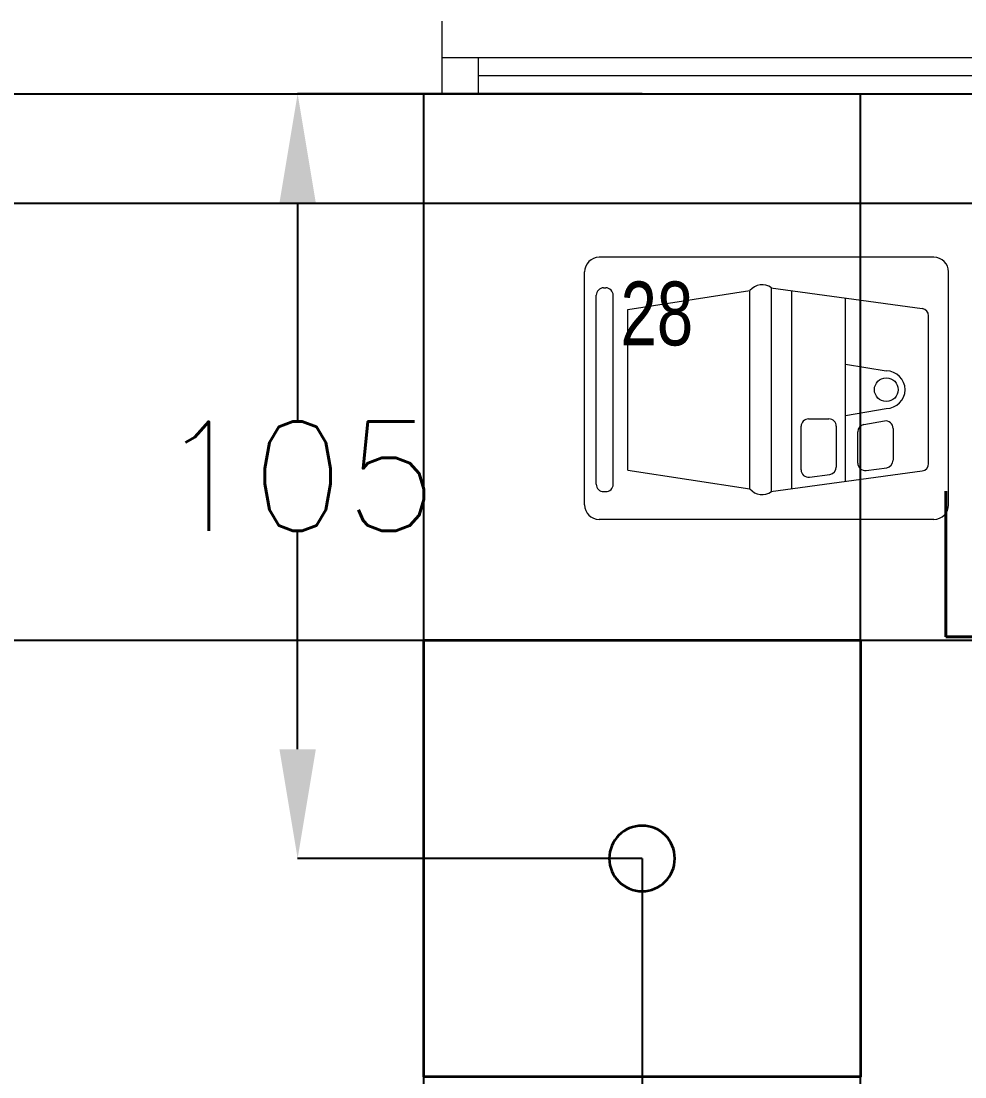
# Model space of a CAD drawing. Extents: x -12260 to 57327, y -29287 to 19916.
# Drawn here: x 12123 to 13419, y -4160 to -2710 of the extents above; entities that cross this region are included whole.
import ezdxf
from ezdxf.enums import TextEntityAlignment as Align

# ---------------------------------------------------------------- set-up
doc = ezdxf.new("R2010")
doc.units = 0
doc.header["$LTSCALE"] = 0.25
doc.linetypes.add('DASHDOT', pattern=[25.4, 12.7, -6.35, 0, -6.35])
for name, color, linetype, lineweight in [('01-First Floor$0$72_EGR_EQP_TAG', 142, 'Continuous', 5), ('01-First Floor$0$Aluminum', 251, 'Continuous', 5), ('01-First Floor$0$LOADING', 253, 'Continuous', 5), ('01-First Floor$0$Walls', 251, 'Continuous', 5), ('E-DIM', 6, 'Continuous', 18), ('E-LITE-CIRC-NUMB', 6, 'Continuous', 25), ('E-LITE-CLNG', 150, 'Continuous', 35), ('E-LITE-CLNG-CNDT', 6, 'DASHDOT', 35), ('E-LITE-CTRL', 6, 'Continuous', 25), ('E-LITE-IDEN', 6, 'Continuous', 25)]:
    doc.layers.add(name, color=color, linetype=linetype, lineweight=lineweight)
doc.layers.add('01-First Floor$0$FALSE CEILING', color=251, linetype='Continuous')
doc.styles.add('01-First Floor$0$X3G_ENTITY_257CFD', font='swisscl.ttf', dxfattribs={"height": 200})
doc.styles.add('DC_SIMPLEX', font='SIMPLEX.shx', dxfattribs={"width": 0.7})
doc.styles.get("Standard").update_dxf_attribs({"font": 'romans.shx'})
doc.dimstyles.get("Standard").update_dxf_attribs({"dimtxt": 150, "dimasz": 150, "dimexe": 0.18, "dimexo": 0.0625, "dimgap": 0.09, "dimtad": 0, "dimtih": 1, "dimtoh": 1, "dimdec": 0, "dimlfac": 0.1, "dimzin": 0, "dimdsep": 46, "dimtxsty": 'Standard', "dimcen": 0.09, "dimclrd": 6, "dimadec": 0, "dimazin": 0, "dimtfac": 1, "dimtdec": 0, "dimtofl": 0, "dimtmove": 0, "dimatfit": 3, "dimfxl": 1, "dimtolj": 1, "dimtzin": 0, "dimarcsym": 0})

# ---------------------------------------------------------------- blocks, each defined once
blk = doc.blocks.new('*X454')
at = {"color": 0}
for p, q in [((5, 3), (5, 3)), ((5, 3), (5, 3)), ((5, 3), (5, 3)), ((5, 3), (5, 3)), ((5, 3), (5, 3)), ((5, 3), (5, 3)), ((5, 3), (5, 3)), ((5, 3), (5, 3)), ((5, 3), (5, 3)), ((5, 3), (5, 3)), ((5, 3), (5, 3)), ((5, 3), (5, 3)), ((5, 3), (5, 3)), ((5, 3), (5, 3)), ((5, 3), (5, 3)), ((5, 3), (5, 3)), ((5, 3), (5, 3)), ((5, 3), (5, 3)), ((5, 3), (5, 3)), ((5, 3), (5, 3)), ((5, 3), (5, 3)), ((5, 3), (5, 3)), ((5, 3), (5, 3)), ((5, 3), (5, 3)), ((5, 3), (5, 3)), ((5, 3), (5, 3)), ((5, 3), (5, 3)), ((5, 3), (5, 3)), ((5, 3), (5, 3)), ((5, 3), (5, 3)), ((5, 3), (5, 3)), ((5, 3), (5, 3)), ((5, 3), (5, 3)), ((5, 3), (5, 3)), ((5, 3), (5, 3)), ((5, 3), (5, 3)), ((5, 3), (5, 3)), ((5, 3), (5, 3)), ((5, 3), (5, 3)), ((5, 3), (5, 3)), ((5, 3), (5, 3)), ((5, 3), (5, 3)), ((5, 3), (5, 3)), ((5, 3), (5, 3)), ((5, 3), (5, 3)), ((5, 3), (5, 3)), ((5, 3), (5, 3)), ((5, 3), (5, 3)), ((5, 3), (5, 3)), ((5, 3), (5, 3)), ((5, 3), (5, 3)), ((5, 3), (5, 3)), ((5, 3), (5, 3)), ((5, 3), (5, 3)), ((5, 3), (5, 3)), ((5, 3), (5, 3)), ((5, 3), (5, 3)), ((5, 3), (5, 3)), ((5, 3), (5, 3)), ((5, 3), (5, 3)), ((5, 3), (5, 3)), ((5, 3), (5, 3)), ((5, 3), (5, 3)), ((5, 3), (5, 3)), ((5, 3), (5, 3)), ((5, 3), (5, 3)), ((6, 3), (5, 3)), ((5, 3), (5, 3)), ((6, 3), (5, 3)), ((5, 3), (5, 3)), ((6, 3), (5, 3)), ((5, 3), (5, 3)), ((6, 3), (5, 3)), ((5, 3), (5, 3)), ((5, 3), (5, 3)), ((5, 3), (5, 3)), ((5, 3), (5, 3)), ((5, 3), (5, 3)), ((5, 3), (5, 3)), ((5, 3), (5, 3)), ((5, 3), (5, 3)), ((5, 3), (5, 3)), ((5, 3), (5, 3)), ((5, 3), (5, 3)), ((5, 3), (5, 3)), ((5, 3), (5, 3)), ((5, 3), (5, 3)), ((5, 3), (5, 3)), ((5, 3), (5, 3)), ((5, 3), (5, 3)), ((5, 3), (5, 3)), ((5, 3), (5, 3)), ((5, 3), (5, 3)), ((5, 3), (5, 3)), ((5, 3), (5, 3)), ((5, 3), (5, 3)), ((6, 3), (6, 3)), ((6, 3), (6, 3)), ((6, 3), (6, 3)), ((6, 3), (6, 3)), ((6, 3), (6, 3)), ((6, 3), (6, 3)), ((6, 3), (6, 3)), ((6, 3), (6, 3)), ((6, 3), (6, 3)), ((6, 3), (6, 3)), ((6, 3), (6, 3)), ((6, 3), (6, 3)), ((6, 3), (6, 3)), ((6, 3), (6, 3)), ((6, 3), (6, 3)), ((6, 3), (6, 3)), ((6, 3), (6, 3)), ((6, 3), (6, 3)), ((6, 3), (6, 3)), ((6, 3), (6, 3)), ((6, 3), (6, 3)), ((6, 3), (6, 3)), ((6, 3), (6, 3)), ((6, 3), (6, 3)), ((6, 3), (6, 3)), ((6, 3), (6, 3)), ((6, 3), (6, 3)), ((6, 3), (6, 3)), ((6, 3), (6, 3)), ((6, 3), (6, 3)), ((6, 3), (6, 3)), ((6, 3), (6, 3)), ((6, 3), (6, 3)), ((6, 3), (6, 3)), ((6, 3), (6, 3)), ((6, 3), (6, 3)), ((6, 3), (6, 3)), ((6, 3), (6, 3)), ((6, 3), (6, 3)), ((6, 3), (6, 3)), ((6, 3), (6, 3)), ((6, 3), (6, 3)), ((6, 3), (6, 3)), ((6, 3), (6, 3)), ((6, 3), (6, 3)), ((6, 3), (6, 3)), ((6, 3), (6, 3)), ((6, 3), (6, 3)), ((6, 3), (6, 3)), ((6, 3), (6, 3)), ((6, 3), (6, 3)), ((6, 3), (6, 3)), ((6, 3), (6, 3)), ((6, 3), (6, 3)), ((6, 3), (6, 3)), ((6, 3), (6, 3)), ((6, 3), (6, 3)), ((6, 3), (6, 3)), ((6, 3), (6, 3)), ((6, 3), (6, 3)), ((6, 3), (6, 3)), ((6, 3), (6, 3)), ((6, 3), (6, 3)), ((6, 3), (6, 3)), ((6, 3), (6, 3)), ((6, 3), (6, 3)), ((6, 3), (6, 3)), ((6, 3), (6, 3)), ((6, 3), (6, 3)), ((6, 3), (6, 3)), ((6, 3), (6, 3)), ((6, 3), (6, 3)), ((6, 3), (6, 3)), ((6, 3), (6, 3)), ((6, 3), (6, 3)), ((6, 3), (6, 3)), ((6, 3), (6, 3)), ((6, 3), (6, 3)), ((6, 3), (6, 3)), ((6, 3), (6, 3)), ((6, 3), (6, 3)), ((6, 3), (6, 3)), ((6, 3), (6, 3)), ((6, 3), (6, 3)), ((6, 3), (6, 3)), ((6, 3), (6, 3)), ((6, 3), (6, 3)), ((6, 3), (6, 3)), ((6, 3), (6, 3)), ((6, 3), (6, 3)), ((6, 3), (6, 3)), ((6, 3), (6, 3)), ((6, 3), (6, 3)), ((6, 3), (6, 3)), ((6, 3), (6, 3)), ((6, 3), (6, 3)), ((6, 3), (6, 3)), ((6, 3), (6, 3)), ((6, 3), (6, 3)), ((6, 3), (6, 3)), ((6, 3), (6, 3)), ((6, 3), (6, 3)), ((6, 3), (6, 3)), ((6, 3), (6, 3)), ((6, 3), (6, 3)), ((6, 3), (6, 3)), ((6, 3), (6, 3)), ((6, 3), (6, 3)), ((6, 3), (6, 3)), ((6, 3), (6, 3)), ((6, 3), (6, 3)), ((6, 3), (6, 3)), ((6, 3), (6, 3)), ((6, 3), (6, 3)), ((6, 3), (6, 3)), ((6, 3), (6, 3)), ((6, 3), (6, 3)), ((6, 3), (6, 3)), ((6, 3), (6, 3)), ((6, 3), (6, 3)), ((6, 3), (6, 3)), ((6, 3), (6, 3)), ((6, 3), (6, 3)), ((6, 3), (6, 3)), ((6, 3), (6, 3)), ((6, 3), (6, 3)), ((6, 3), (6, 3)), ((6, 3), (6, 3)), ((6, 3), (6, 3)), ((6, 3), (6, 3)), ((6, 3), (6, 3)), ((6, 3), (6, 3)), ((6, 3), (6, 3)), ((6, 3), (6, 3)), ((6, 3), (6, 3)), ((6, 3), (6, 3)), ((6, 3), (6, 3)), ((6, 3), (6, 3)), ((6, 3), (6, 3)), ((6, 3), (6, 3)), ((6, 3), (6, 3)), ((6, 3), (6, 3)), ((6, 3), (6, 3)), ((6, 3), (6, 3)), ((6, 3), (6, 3)), ((6, 3), (6, 3)), ((6, 3), (6, 3)), ((6, 3), (6, 3)), ((6, 3), (6, 3)), ((6, 3), (6, 3)), ((6, 3), (6, 3)), ((6, 3), (6, 3)), ((6, 3), (6, 3)), ((6, 3), (6, 3)), ((6, 3), (6, 3)), ((6, 3), (6, 3)), ((6, 3), (6, 3)), ((6, 3), (6, 3)), ((6, 3), (6, 3)), ((6, 3), (6, 3)), ((6, 3), (6, 3)), ((6, 3), (6, 3)), ((6, 3), (6, 3)), ((6, 3), (6, 3)), ((6, 3), (6, 3)), ((6, 3), (6, 3)), ((6, 3), (6, 3)), ((6, 3), (6, 3)), ((6, 3), (6, 3)), ((6, 3), (6, 3)), ((6, 3), (6, 3)), ((6, 3), (6, 3)), ((6, 3), (6, 3)), ((6, 3), (6, 3)), ((6, 3), (6, 3)), ((6, 3), (6, 3)), ((6, 3), (6, 3)), ((6, 3), (6, 3)), ((6, 3), (6, 3)), ((6, 3), (6, 3)), ((6, 3), (6, 3)), ((6, 3), (6, 3)), ((6, 3), (6, 3)), ((6, 3), (6, 3)), ((6, 3), (6, 3)), ((6, 3), (6, 3)), ((6, 3), (6, 3)), ((6, 3), (6, 3)), ((6, 3), (6, 3)), ((6, 3), (6, 3)), ((6, 3), (6, 3)), ((6, 3), (6, 3)), ((6, 3), (6, 3)), ((6, 3), (6, 3)), ((6, 3), (6, 3)), ((6, 3), (6, 3)), ((6, 3), (6, 3)), ((6, 3), (6, 3)), ((6, 3), (6, 3)), ((6, 3), (6, 3)), ((6, 3), (6, 3)), ((6, 3), (6, 3)), ((6, 3), (6, 3)), ((6, 3), (6, 3)), ((6, 3), (5, 3)), ((6, 3), (5, 3)), ((6, 3), (5, 3)), ((6, 3), (5, 3)), ((6, 3), (5, 3)), ((6, 3), (6, 3)), ((6, 3), (6, 3)), ((6, 3), (6, 3)), ((6, 3), (6, 3)), ((6, 3), (6, 3)), ((6, 3), (6, 3)), ((6, 3), (6, 3)), ((6, 3), (6, 3)), ((6, 3), (6, 3)), ((6, 3), (6, 3)), ((6, 3), (6, 3)), ((6, 3), (6, 3)), ((6, 3), (6, 3)), ((6, 3), (6, 3)), ((6, 3), (6, 3)), ((6, 3), (6, 3)), ((6, 3), (6, 3)), ((6, 3), (6, 3)), ((6, 3), (6, 3)), ((6, 3), (6, 3)), ((6, 3), (6, 3)), ((6, 3), (6, 3)), ((6, 3), (6, 3)), ((6, 3), (6, 3)), ((6, 3), (6, 3)), ((6, 3), (6, 3)), ((6, 3), (6, 3)), ((6, 3), (6, 3)), ((6, 3), (6, 3)), ((6, 3), (6, 3)), ((6, 3), (6, 3)), ((6, 3), (6, 3)), ((6, 3), (6, 3)), ((6, 3), (6, 3)), ((6, 3), (6, 3)), ((6, 3), (6, 3)), ((6, 3), (6, 3)), ((6, 3), (6, 3)), ((6, 3), (6, 3)), ((6, 3), (6, 3)), ((6, 3), (6, 3)), ((6, 3), (6, 3)), ((6, 3), (6, 3)), ((6, 3), (6, 3)), ((6, 3), (6, 3)), ((6, 3), (6, 3)), ((6, 3), (6, 3)), ((6, 3), (6, 3)), ((6, 3), (6, 3)), ((6, 3), (6, 3)), ((6, 3), (6, 3)), ((6, 3), (6, 3)), ((6, 3), (6, 3)), ((6, 3), (6, 3)), ((6, 3), (6, 3)), ((6, 3), (6, 3)), ((6, 3), (6, 3)), ((6, 3), (6, 3)), ((6, 3), (6, 3)), ((6, 3), (6, 3)), ((6, 3), (6, 3)), ((6, 3), (6, 3)), ((6, 3), (6, 3)), ((6, 3), (6, 3)), ((6, 3), (6, 3)), ((6, 3), (6, 3)), ((6, 3), (6, 3)), ((6, 3), (6, 3)), ((6, 3), (6, 3)), ((6, 3), (6, 3)), ((6, 3), (6, 3)), ((6, 3), (6, 3)), ((6, 3), (6, 3)), ((6, 3), (6, 3)), ((6, 3), (6, 3)), ((6, 3), (6, 3)), ((6, 3), (6, 3)), ((6, 3), (6, 3)), ((6, 3), (6, 3)), ((6, 3), (6, 3)), ((6, 3), (6, 3)), ((6, 3), (6, 3)), ((6, 3), (6, 3)), ((6, 3), (6, 3)), ((6, 3), (6, 3)), ((6, 3), (6, 3)), ((6, 3), (6, 3)), ((6, 3), (6, 3)), ((6, 3), (6, 3)), ((6, 3), (6, 3)), ((6, 3), (6, 3)), ((6, 3), (6, 3)), ((6, 3), (6, 3)), ((6, 3), (6, 3)), ((6, 3), (6, 3)), ((6, 3), (6, 3)), ((6, 3), (6, 3)), ((6, 3), (6, 3)), ((6, 3), (6, 3)), ((6, 3), (6, 3)), ((6, 3), (6, 3)), ((6, 3), (6, 3)), ((6, 3), (6, 3)), ((6, 3), (6, 3)), ((6, 3), (6, 3)), ((6, 3), (6, 3)), ((6, 3), (6, 3)), ((6, 3), (6, 3)), ((6, 3), (6, 3)), ((6, 3), (6, 3)), ((6, 3), (6, 3)), ((6, 3), (6, 3)), ((6, 3), (6, 3)), ((6, 3), (6, 3)), ((6, 3), (6, 3)), ((6, 3), (6, 3)), ((6, 3), (6, 3)), ((6, 3), (6, 3)), ((6, 3), (6, 3)), ((6, 3), (6, 3)), ((6, 3), (6, 3)), ((6, 3), (6, 3)), ((6, 3), (6, 3)), ((6, 3), (6, 3)), ((6, 3), (6, 3)), ((6, 3), (6, 3)), ((6, 3), (6, 3)), ((6, 3), (6, 3)), ((6, 3), (6, 3)), ((6, 3), (6, 3)), ((6, 3), (6, 3)), ((6, 3), (6, 3)), ((6, 3), (6, 3)), ((6, 3), (6, 3)), ((6, 3), (6, 3)), ((6, 3), (6, 3)), ((6, 3), (6, 3)), ((6, 3), (6, 3)), ((6, 3), (6, 3)), ((6, 3), (6, 3)), ((6, 3), (6, 3)), ((6, 3), (6, 3)), ((6, 3), (6, 3)), ((6, 3), (6, 3)), ((6, 3), (6, 3)), ((6, 3), (6, 3)), ((6, 3), (6, 3)), ((6, 3), (6, 3)), ((6, 3), (6, 3)), ((6, 3), (6, 3)), ((6, 3), (6, 3)), ((6, 3), (6, 3)), ((6, 3), (6, 3)), ((6, 3), (6, 3)), ((6, 3), (6, 3)), ((6, 3), (6, 3)), ((6, 3), (6, 3)), ((6, 3), (6, 3)), ((6, 3), (6, 3)), ((6, 3), (6, 3)), ((6, 3), (6, 3)), ((6, 3), (6, 3)), ((6, 3), (6, 3)), ((6, 3), (6, 3)), ((6, 3), (6, 3)), ((6, 3), (6, 3)), ((6, 3), (6, 3)), ((6, 3), (6, 3)), ((6, 3), (6, 3)), ((6, 3), (6, 3)), ((6, 3), (6, 3)), ((6, 3), (6, 3)), ((6, 3), (6, 3)), ((6, 3), (6, 3)), ((6, 3), (6, 3)), ((6, 3), (6, 3)), ((6, 3), (6, 3)), ((6, 3), (6, 3)), ((6, 3), (6, 3)), ((6, 3), (6, 3)), ((6, 3), (6, 3)), ((6, 3), (6, 3)), ((6, 3), (6, 3)), ((6, 3), (6, 3)), ((6, 3), (6, 3)), ((6, 3), (6, 3)), ((6, 3), (6, 3)), ((6, 3), (6, 3)), ((6, 3), (6, 3)), ((6, 3), (6, 3)), ((6, 3), (6, 3)), ((6, 3), (6, 3)), ((6, 3), (6, 3)), ((6, 3), (6, 3)), ((6, 3), (6, 3)), ((6, 3), (6, 3)), ((6, 3), (6, 3)), ((6, 3), (6, 3)), ((6, 3), (6, 3)), ((6, 3), (6, 3)), ((6, 3), (6, 3)), ((6, 3), (6, 3)), ((6, 3), (6, 3)), ((6, 3), (6, 3)), ((6, 3), (6, 3)), ((6, 3), (6, 3)), ((6, 3), (6, 3)), ((6, 3), (6, 3)), ((6, 3), (6, 3)), ((6, 3), (6, 3)), ((6, 3), (6, 3)), ((6, 3), (6, 3)), ((6, 3), (6, 3)), ((6, 3), (6, 3)), ((6, 3), (6, 3)), ((6, 3), (6, 3)), ((6, 3), (6, 3)), ((6, 3), (6, 3)), ((6, 3), (6, 3)), ((6, 3), (6, 3)), ((6, 3), (6, 3)), ((6, 3), (6, 3)), ((6, 3), (6, 3)), ((6, 3), (6, 3)), ((6, 3), (6, 3)), ((6, 3), (6, 3)), ((6, 3), (6, 3)), ((6, 3), (6, 3)), ((6, 3), (6, 3)), ((6, 3), (6, 3)), ((6, 3), (6, 3)), ((6, 3), (6, 3)), ((6, 3), (6, 3)), ((6, 3), (6, 3)), ((6, 3), (6, 3)), ((6, 3), (6, 3)), ((6, 3), (6, 3)), ((6, 3), (6, 3)), ((6, 3), (6, 3)), ((6, 3), (6, 3)), ((6, 3), (6, 3)), ((6, 3), (6, 3)), ((6, 3), (6, 3)), ((6, 3), (6, 3)), ((6, 3), (6, 3)), ((6, 3), (6, 3)), ((6, 3), (6, 3)), ((6, 3), (6, 3)), ((6, 3), (6, 3)), ((6, 3), (6, 3)), ((6, 3), (6, 3)), ((6, 3), (6, 3)), ((6, 3), (6, 3)), ((6, 3), (6, 3)), ((6, 3), (6, 3)), ((6, 3), (6, 3)), ((6, 3), (6, 3)), ((6, 3), (6, 3)), ((6, 3), (6, 3)), ((6, 3), (6, 3)), ((6, 3), (6, 3)), ((6, 3), (6, 3)), ((6, 3), (6, 3)), ((6, 3), (6, 3)), ((6, 3), (6, 3)), ((6, 3), (6, 3)), ((6, 3), (6, 3)), ((6, 3), (6, 3)), ((6, 3), (6, 3)), ((6, 3), (6, 3)), ((6, 3), (6, 3)), ((6, 3), (6, 3)), ((6, 3), (6, 3)), ((6, 3), (6, 3)), ((6, 3), (6, 3)), ((6, 3), (6, 3)), ((6, 3), (6, 3)), ((6, 3), (6, 3)), ((6, 3), (6, 3)), ((6, 3), (6, 3)), ((6, 3), (6, 3)), ((6, 3), (6, 3)), ((6, 3), (6, 3)), ((6, 3), (6, 3)), ((6, 3), (6, 3)), ((6, 3), (6, 3)), ((6, 3), (6, 3)), ((6, 3), (6, 3)), ((6, 3), (6, 3)), ((6, 3), (6, 3)), ((6, 3), (6, 3)), ((6, 3), (6, 3)), ((6, 3), (6, 3)), ((6, 3), (6, 3)), ((6, 3), (6, 3)), ((6, 3), (6, 3)), ((6, 3), (6, 3)), ((6, 3), (6, 3)), ((6, 3), (6, 3)), ((6, 3), (6, 3)), ((6, 3), (6, 3)), ((6, 3), (6, 3)), ((6, 3), (6, 3)), ((6, 3), (6, 3)), ((6, 3), (6, 3)), ((6, 3), (6, 3)), ((6, 3), (6, 3)), ((6, 3), (6, 3)), ((6, 3), (6, 3)), ((6, 3), (6, 3)), ((6, 3), (6, 3)), ((6, 3), (6, 3)), ((6, 3), (6, 3)), ((6, 3), (6, 3)), ((6, 3), (6, 3)), ((6, 3), (6, 3)), ((6, 3), (6, 3))]:
    blk.add_line(p, q, dxfattribs=at)
blk = doc.blocks.new('*X455')
at = {"color": 0}
for p, q in [((13, 1), (13, 1)), ((13, 1), (13, 1)), ((13, 1), (13, 1)), ((13, 1), (13, 1)), ((13, 1), (13, 1)), ((13, 1), (13, 1)), ((13, 1), (13, 1)), ((13, 1), (13, 1)), ((13, 1), (13, 1)), ((13, 1), (13, 1)), ((13, 1), (13, 1)), ((13, 1), (13, 1)), ((13, 1), (13, 1)), ((13, 1), (13, 1)), ((13, 1), (13, 1)), ((13, 1), (14, 1)), ((13, 1), (14, 1)), ((13, 1), (14, 1)), ((13, 1), (13, 1)), ((13, 1), (13, 1)), ((13, 1), (13, 1)), ((13, 1), (13, 1)), ((13, 1), (13, 1)), ((13, 1), (13, 1)), ((13, 1), (13, 1)), ((13, 1), (13, 1)), ((13, 1), (13, 1)), ((13, 1), (13, 1)), ((13, 1), (13, 1)), ((13, 1), (13, 1)), ((13, 1), (13, 1)), ((13, 1), (13, 1)), ((13, 1), (13, 1)), ((13, 1), (13, 1)), ((13, 1), (13, 1)), ((13, 1), (13, 1)), ((13, 1), (13, 1)), ((13, 1), (13, 1)), ((13, 1), (13, 1)), ((13, 1), (13, 1)), ((13, 1), (13, 1)), ((13, 1), (13, 1)), ((13, 1), (13, 1)), ((13, 1), (13, 1)), ((13, 1), (13, 1)), ((13, 1), (13, 1)), ((13, 1), (13, 1)), ((13, 1), (13, 1)), ((13, 1), (13, 1)), ((13, 1), (13, 1)), ((13, 1), (13, 1)), ((13, 1), (13, 1)), ((13, 1), (13, 1)), ((13, 1), (13, 1)), ((13, 1), (13, 1)), ((13, 1), (13, 1)), ((13, 1), (13, 1)), ((13, 1), (13, 1)), ((13, 1), (13, 1)), ((13, 1), (13, 1)), ((13, 1), (13, 1)), ((13, 1), (13, 1)), ((13, 1), (13, 1)), ((13, 1), (13, 1)), ((13, 1), (13, 1)), ((13, 1), (13, 1)), ((13, 1), (13, 1)), ((13, 1), (13, 1)), ((13, 1), (13, 1)), ((13, 1), (13, 1)), ((13, 1), (13, 1)), ((13, 1), (13, 1)), ((13, 1), (13, 1)), ((13, 1), (13, 1)), ((13, 1), (13, 1)), ((13, 1), (13, 1)), ((13, 1), (13, 1)), ((13, 1), (13, 1)), ((13, 1), (13, 1)), ((13, 1), (13, 1)), ((13, 1), (13, 1)), ((13, 1), (13, 1)), ((13, 1), (13, 1)), ((13, 1), (13, 1)), ((13, 1), (13, 1)), ((13, 1), (13, 1)), ((13, 1), (13, 1)), ((13, 1), (13, 1)), ((13, 1), (13, 1)), ((13, 1), (13, 1)), ((13, 1), (13, 1)), ((13, 1), (13, 1)), ((13, 1), (13, 1)), ((13, 1), (13, 1)), ((13, 1), (13, 1)), ((13, 1), (13, 1)), ((13, 1), (13, 1)), ((13, 1), (13, 1)), ((13, 1), (13, 1)), ((13, 1), (13, 1)), ((13, 1), (13, 1)), ((13, 1), (13, 1)), ((13, 1), (13, 1)), ((13, 1), (13, 1)), ((13, 1), (13, 1)), ((13, 1), (13, 1)), ((13, 1), (13, 1)), ((13, 1), (13, 1)), ((13, 1), (13, 1)), ((13, 1), (13, 1)), ((13, 1), (13, 1)), ((13, 1), (13, 1)), ((13, 1), (13, 1)), ((13, 1), (13, 1)), ((13, 1), (13, 1)), ((13, 1), (13, 1)), ((13, 1), (13, 1)), ((13, 1), (13, 1)), ((13, 1), (13, 1)), ((13, 1), (13, 1)), ((13, 1), (13, 1)), ((13, 1), (13, 1)), ((13, 1), (13, 1)), ((13, 1), (14, 1)), ((13, 0), (13, 0)), ((13, 0), (13, 0)), ((13, 0), (13, 0)), ((13, 0), (13, 0)), ((13, 0), (13, 0)), ((13, 0), (13, 0)), ((13, 0), (13, 0)), ((13, 0), (13, 0)), ((13, 0), (13, 0)), ((13, 0), (13, 0)), ((13, 0), (13, 0)), ((13, 0), (13, 0)), ((13, 0), (13, 0)), ((13, 0), (13, 0)), ((13, 0), (13, 0)), ((13, 0), (13, 0)), ((13, 0), (13, 0)), ((13, 0), (13, 0)), ((13, 0), (13, 0)), ((13, 0), (13, 0)), ((13, 0), (13, 0)), ((13, 0), (13, 0)), ((13, 0), (13, 0)), ((13, 0), (13, 0)), ((13, 0), (13, 0)), ((13, 0), (13, 0)), ((13, 0), (13, 0)), ((13, 0), (13, 0)), ((13, 0), (13, 0)), ((13, 0), (13, 0)), ((13, 0), (13, 0)), ((13, 0), (13, 0)), ((13, 0), (13, 0)), ((13, 0), (13, 0)), ((13, 0), (13, 0)), ((13, 0), (13, 0)), ((13, 0), (13, 0)), ((13, 0), (13, 0)), ((13, 0), (13, 0)), ((13, 0), (13, 0)), ((13, 0), (13, 0)), ((13, 0), (13, 0)), ((13, 0), (13, 0)), ((13, 0), (13, 0)), ((13, 0), (13, 0)), ((13, 0), (13, 0)), ((13, 0), (13, 0)), ((13, 0), (13, 0)), ((13, 0), (14, 0)), ((13, 0), (14, 0)), ((13, 0), (13, 0)), ((13, 0), (14, 0)), ((14, 1), (14, 1)), ((14, 1), (14, 1)), ((14, 1), (14, 1)), ((14, 1), (14, 1)), ((14, 1), (14, 1)), ((14, 1), (14, 1)), ((14, 1), (14, 1)), ((14, 1), (14, 1)), ((14, 1), (14, 1)), ((14, 1), (14, 1)), ((14, 1), (14, 1)), ((14, 1), (14, 1)), ((14, 1), (14, 1)), ((14, 1), (14, 1)), ((14, 1), (14, 1)), ((14, 1), (14, 1)), ((14, 1), (14, 1)), ((14, 1), (14, 1)), ((14, 1), (14, 1)), ((14, 1), (14, 1)), ((14, 1), (14, 1)), ((14, 1), (14, 1)), ((14, 1), (14, 1)), ((14, 1), (14, 1)), ((14, 1), (14, 1)), ((14, 1), (14, 1)), ((14, 1), (14, 1)), ((14, 1), (14, 1)), ((14, 1), (14, 1)), ((14, 1), (14, 1)), ((14, 1), (14, 1)), ((14, 1), (14, 1)), ((14, 1), (14, 1)), ((14, 1), (14, 1)), ((14, 1), (14, 1)), ((14, 1), (14, 1)), ((14, 1), (14, 1)), ((14, 1), (14, 1)), ((14, 1), (14, 1)), ((14, 1), (14, 1)), ((14, 1), (14, 1)), ((14, 1), (14, 1)), ((14, 1), (14, 1)), ((14, 1), (14, 1)), ((14, 1), (14, 1)), ((14, 1), (14, 1)), ((14, 1), (14, 1)), ((14, 1), (14, 1)), ((14, 1), (14, 1)), ((14, 1), (14, 1)), ((14, 1), (14, 1)), ((14, 1), (14, 1)), ((14, 1), (14, 1)), ((14, 1), (14, 1)), ((14, 1), (14, 1)), ((14, 1), (14, 1)), ((14, 1), (14, 1)), ((14, 1), (14, 1)), ((14, 1), (14, 1)), ((14, 1), (14, 1)), ((14, 1), (14, 1)), ((14, 1), (14, 1)), ((14, 1), (14, 1)), ((14, 1), (14, 1)), ((14, 1), (14, 1)), ((14, 1), (14, 1)), ((14, 1), (14, 1)), ((14, 1), (14, 1)), ((14, 1), (14, 1)), ((14, 1), (14, 1)), ((14, 1), (14, 1)), ((14, 1), (14, 1)), ((14, 1), (14, 1)), ((14, 1), (14, 1)), ((14, 1), (14, 1)), ((14, 1), (14, 1)), ((14, 1), (14, 1)), ((14, 1), (14, 1)), ((14, 1), (14, 1)), ((14, 1), (14, 1)), ((14, 1), (14, 1)), ((14, 1), (14, 1)), ((14, 1), (14, 1)), ((14, 1), (14, 1)), ((14, 1), (14, 1)), ((14, 1), (14, 1)), ((14, 1), (14, 1)), ((14, 1), (14, 1)), ((14, 1), (14, 1)), ((14, 1), (14, 1)), ((14, 1), (14, 1)), ((14, 1), (14, 1)), ((14, 1), (14, 1)), ((14, 1), (14, 1)), ((14, 0), (14, 0)), ((14, 0), (14, 0)), ((14, 0), (14, 0)), ((14, 0), (14, 0)), ((14, 0), (14, 0)), ((14, 0), (14, 0)), ((14, 0), (14, 0)), ((14, 0), (14, 0)), ((14, 0), (14, 0)), ((14, 0), (14, 0)), ((14, 0), (14, 0)), ((14, 0), (14, 0)), ((14, 0), (14, 0)), ((14, 0), (14, 0)), ((14, 0), (14, 0)), ((14, 0), (14, 0)), ((14, 0), (14, 0)), ((14, 0), (14, 0)), ((14, 0), (14, 0)), ((14, 0), (14, 0)), ((14, 0), (14, 0)), ((14, 0), (14, 0)), ((14, 0), (14, 0)), ((14, 0), (14, 0)), ((14, 0), (14, 0)), ((14, 0), (14, 0)), ((14, 0), (14, 0)), ((14, 0), (14, 0)), ((14, 0), (14, 0)), ((14, 0), (14, 0)), ((14, 0), (14, 0)), ((14, 0), (14, 0)), ((14, 0), (14, 0)), ((14, 0), (14, 0)), ((14, 0), (14, 0)), ((14, 0), (14, 0)), ((14, 0), (14, 0)), ((14, 0), (14, 0)), ((14, 0), (14, 0)), ((14, 0), (14, 0)), ((14, 0), (14, 0)), ((14, 0), (14, 0)), ((14, 0), (14, 0)), ((14, 0), (14, 0)), ((14, 0), (14, 0)), ((14, 0), (14, 0)), ((14, 0), (14, 0)), ((14, 0), (14, 0)), ((13, 0), (13, 0)), ((13, 0), (14, 0)), ((13, 0), (13, 0)), ((13, 0), (14, 0)), ((13, 0), (13, 0)), ((13, 0), (14, 0)), ((13, 0), (13, 0)), ((13, 0), (13, 0)), ((13, 0), (13, 0)), ((13, 0), (13, 0)), ((13, 0), (14, 0)), ((13, 0), (13, 0)), ((13, 0), (14, 0)), ((13, 0), (13, 0)), ((13, 0), (14, 0)), ((13, 0), (13, 0)), ((13, 0), (14, 0)), ((13, 0), (13, 0)), ((13, 0), (14, 0)), ((13, 0), (13, 0)), ((13, 0), (14, 0)), ((13, 0), (13, 0)), ((13, 0), (14, 0)), ((13, 0), (13, 0)), ((13, 0), (13, 0)), ((13, 0), (13, 0)), ((13, 0), (14, 0)), ((13, 0), (13, 0)), ((13, 0), (14, 0)), ((13, 0), (13, 0)), ((13, 0), (14, 0)), ((13, 0), (13, 0)), ((13, 0), (14, 0)), ((13, 0), (13, 0)), ((13, 0), (13, 0)), ((13, 0), (13, 0)), ((13, 0), (13, 0)), ((13, 0), (13, 0)), ((13, 0), (13, 0)), ((13, 0), (13, 0)), ((13, 0), (13, 0)), ((13, 0), (13, 0)), ((13, 0), (13, 0)), ((13, 0), (13, 0)), ((13, 0), (13, 0)), ((13, 0), (13, 0)), ((13, 0), (13, 0)), ((13, 0), (13, 0)), ((13, 0), (13, 0)), ((13, 0), (13, 0)), ((13, 0), (13, 0)), ((13, 0), (13, 0)), ((13, 0), (13, 0)), ((13, 0), (13, 0)), ((13, 0), (13, 0)), ((13, 0), (13, 0)), ((13, 0), (13, 0)), ((13, 0), (13, 0)), ((13, 0), (13, 0)), ((13, 0), (13, 0)), ((13, 0), (13, 0)), ((13, 0), (13, 0)), ((13, 0), (13, 0)), ((13, 0), (13, 0)), ((13, -1), (13, -1)), ((13, -1), (13, -1)), ((13, -1), (13, -1)), ((13, -1), (13, -1)), ((13, -1), (13, -1)), ((13, -1), (14, -1)), ((13, -1), (13, -1)), ((14, 0), (14, 0)), ((14, 0), (14, 0)), ((14, 0), (14, 0)), ((14, 0), (14, 0)), ((14, 0), (14, 0)), ((14, 0), (14, 0)), ((14, 0), (14, 0)), ((14, 0), (14, 0)), ((14, 0), (14, 0)), ((14, 0), (14, 0)), ((14, 0), (14, 0)), ((14, 0), (14, 0)), ((14, 0), (14, 0)), ((14, 0), (14, 0)), ((14, 0), (14, 0)), ((13, 0), (14, 0)), ((14, 0), (14, 0)), ((14, 0), (14, 0)), ((14, 0), (14, 0)), ((14, 0), (14, 0)), ((14, 0), (14, 0)), ((14, 0), (14, 0)), ((14, 0), (14, 0)), ((14, 0), (14, 0)), ((14, 0), (14, 0)), ((14, 0), (14, 0)), ((14, 0), (14, 0)), ((14, 0), (14, 0)), ((14, 0), (14, 0)), ((14, 0), (14, 0)), ((14, 0), (14, 0)), ((14, 0), (14, 0)), ((14, 0), (14, 0)), ((14, 0), (14, 0)), ((14, 0), (14, 0)), ((14, 0), (14, 0)), ((14, 0), (14, 0)), ((14, 0), (14, 0)), ((14, 0), (14, 0)), ((14, 0), (14, 0)), ((14, 0), (14, 0)), ((14, 0), (14, 0)), ((14, 0), (14, 0)), ((14, 0), (14, 0)), ((14, 0), (14, 0)), ((14, 0), (14, 0)), ((14, 0), (14, 0)), ((14, 0), (14, 0)), ((14, 0), (14, 0)), ((14, 0), (14, 0)), ((14, -1), (14, -1)), ((14, -1), (14, -1)), ((14, -1), (14, -1)), ((14, -1), (14, -1)), ((14, -1), (14, -1))]:
    blk.add_line(p, q, dxfattribs=at)
blk = doc.blocks.new('01-First Floor$0$ME13380B-P')
for p, q in [((-0.16, 0.5), (0.16, 0.5)), ((-0.18, 0.02), (-0.18, 0.48)), ((-0.1316, 0.484), (0.1279, 0.484)), ((0.18, 0.02), (0.18, 0.48)), ((-0.1418, 0.4738), (-0.1418, 0.4709)), ((0.1382, 0.4738), (0.1382, 0.4709)), ((-0.1316, 0.4607), (0.1279, 0.4607)), ((-0.1121, 0.4407), (-0.1379, 0.2729)), ((-0.1121, 0.4407), (0.1084, 0.4407)), ((0.1084, 0.4407), (0.1342, 0.2729)), ((-0.1379, 0.2729), (0.1342, 0.2729)), ((-0.1418, 0.244), (-0.1133, 0.0362)), ((-0.1417, 0.2432), (0.138, 0.2432)), ((0.1382, 0.244), (0.1096, 0.0362)), ((-0.1379, 0.2151), (0.1342, 0.2151)), ((-0.122, 0.1909), (-0.1181, 0.163)), ((-0.1118, 0.2026), (-0.0521, 0.2026)), ((-0.0418, 0.1923), (-0.0418, 0.1644)), ((-0.108, 0.1541), (-0.0521, 0.1541)), ((-0.1278, 0.1416), (0.1241, 0.1416)), ((-0.0371, 0.1416), (-0.0277, 0.0855)), ((0.0334, 0.1416), (0.024, 0.0855)), ((-0.1026, 0.1248), (-0.0597, 0.1248)), ((-0.0496, 0.1162), (-0.0448, 0.088)), ((-0.1128, 0.1131), (-0.1089, 0.0849)), ((-0.0549, 0.076), (-0.0988, 0.076)), ((-0.1032, 0.0273), (0.0995, 0.0273)), ((-0.16, 0), (0.16, 0))]:
    blk.add_line(p, q)
for points in [[(0.1084, 0.4407), (0.1084, 0.4407), (0.1084, 0.4407), (0.1084, 0.4407), (0.1084, 0.4407), (0.1084, 0.4407), (0.1084, 0.4407), (0.1084, 0.4407), (0.1084, 0.4407), (0.1084, 0.4407), (0.1084, 0.4407), (0.1084, 0.4407), (0.1084, 0.4407), (0.1084, 0.4407), (0.1084, 0.4407), (0.1084, 0.4407), (0.1084, 0.4407), (0.1084, 0.4407), (0.1084, 0.4407), (0.1084, 0.4407), (0.1084, 0.4407), (0.1084, 0.4407), (0.1084, 0.4407), (0.1084, 0.4407), (0.1084, 0.4407), (0.1084, 0.4407), (0.1084, 0.4407), (0.1084, 0.4407), (0.1084, 0.4407), (0.1084, 0.4407), (0.1084, 0.4407), (0.1084, 0.4407), (0.1084, 0.4407), (0.1084, 0.4407), (0.1084, 0.4407), (0.1084, 0.4407), (0.1084, 0.4407), (0.1084, 0.4407), (0.1084, 0.4407), (0.1084, 0.4407), (0.1084, 0.4407), (0.1084, 0.4407), (0.1084, 0.4407), (0.1084, 0.4407), (0.1084, 0.4407), (0.1084, 0.4407), (0.1084, 0.4407), (0.1084, 0.4407), (0.1084, 0.4407), (0.1084, 0.4407), (0.1084, 0.4407), (0.1084, 0.4407), (0.1084, 0.4407), (0.1084, 0.4407), (0.1084, 0.4407), (0.1084, 0.4407), (0.1084, 0.4407), (0.1084, 0.4407), (0.1084, 0.4407), (0.1084, 0.4407), (0.1084, 0.4407), (0.1084, 0.4407), (0.1084, 0.4407), (0.1084, 0.4407), (0.1084, 0.4407), (0.1084, 0.4407), (0.1084, 0.4407), (0.1084, 0.4407), (0.1084, 0.4407), (0.1084, 0.4407), (0.1084, 0.4407), (0.1084, 0.4407), (0.1084, 0.4407), (0.1084, 0.4407), (0.1084, 0.4407), (0.1084, 0.4407), (0.1084, 0.4407), (0.1084, 0.4407), (0.1084, 0.4407), (0.1084, 0.4407), (0.1084, 0.4407), (0.1084, 0.4407), (0.1084, 0.4407), (0.1084, 0.4407), (0.1084, 0.4407), (0.1084, 0.4407), (0.1084, 0.4407), (0.1084, 0.4407), (0.1084, 0.4407), (0.1084, 0.4407), (0.1084, 0.4407), (0.1084, 0.4407), (0.1084, 0.4407), (0.1084, 0.4407), (0.1084, 0.4407), (0.1084, 0.4407), (0.1084, 0.4407), (0.1084, 0.4407), (0.1084, 0.4407), (0.1084, 0.4407), (0.1084, 0.4407), (0.1084, 0.4407), (0.1084, 0.4407), (0.1084, 0.4407), (0.1084, 0.4407), (0.1084, 0.4407), (0.1084, 0.4407), (0.1084, 0.4407), (0.1084, 0.4407), (0.1084, 0.4407), (0.1084, 0.4407), (0.1084, 0.4407), (0.1084, 0.4407), (0.1084, 0.4407), (0.1084, 0.4407), (0.1084, 0.4407), (0.1084, 0.4407), (0.1084, 0.4407), (0.1084, 0.4407), (0.1084, 0.4407), (0.1084, 0.4407), (0.1084, 0.4407), (0.1084, 0.4407), (0.1084, 0.4407), (0.1084, 0.4407), (0.1084, 0.4407), (0.1084, 0.4407), (0.1084, 0.4407), (0.1084, 0.4407), (0.1084, 0.4407), (0.1084, 0.4407), (0.1084, 0.4407), (0.1084, 0.4407), (0.1084, 0.4407), (0.1084, 0.4407), (0.1084, 0.4407), (0.1084, 0.4407), (0.1084, 0.4407), (0.1084, 0.4407), (0.1084, 0.4407), (0.1084, 0.4407), (0.1084, 0.4407), (0.1084, 0.4407), (0.1084, 0.4407), (0.1084, 0.4407), (0.1084, 0.4407), (0.1084, 0.4407), (0.1084, 0.4407), (0.1084, 0.4407), (0.1084, 0.4407), (0.1084, 0.4407), (0.1084, 0.4407), (0.1084, 0.4407), (0.1084, 0.4407), (0.1084, 0.4407), (0.1084, 0.4407), (0.1084, 0.4407), (0.1084, 0.4407), (0.1084, 0.4407), (0.1084, 0.4407), (0.1084, 0.4407), (0.1084, 0.4407), (0.1084, 0.4407), (0.1084, 0.4407), (0.1084, 0.4407), (0.1084, 0.4407), (0.1084, 0.4407), (0.1084, 0.4407), (0.1084, 0.4407), (0.1084, 0.4407), (0.1084, 0.4407), (0.1084, 0.4407), (0.1084, 0.4407), (0.1084, 0.4407), (0.1084, 0.4407), (0.1084, 0.4407), (0.1084, 0.4407), (0.1084, 0.4407), (0.1084, 0.4407), (0.1084, 0.4407), (0.1084, 0.4407), (0.1084, 0.4407), (0.1084, 0.4407), (0.1084, 0.4407), (0.1084, 0.4407), (0.1084, 0.4407), (0.1084, 0.4407), (0.1084, 0.4407), (0.1084, 0.4407), (0.1084, 0.4407), (0.1084, 0.4407), (0.1084, 0.4407), (0.1084, 0.4407), (0.1084, 0.4407), (0.1084, 0.4407), (0.1084, 0.4407), (0.1084, 0.4407), (0.1084, 0.4407), (0.1084, 0.4407), (0.1084, 0.4407), (0.1084, 0.4407), (0.1084, 0.4407), (0.1084, 0.4407), (0.1084, 0.4407), (0.1084, 0.4407), (0.1084, 0.4407), (0.1084, 0.4407), (0.1084, 0.4407), (0.1084, 0.4407), (0.1084, 0.4407), (0.1084, 0.4407), (0.1084, 0.4407), (0.1084, 0.4407), (0.1084, 0.4407), (0.1084, 0.4407), (0.1084, 0.4407), (0.1084, 0.4407), (0.1084, 0.4407), (0.1084, 0.4407), (0.1084, 0.4407), (0.1084, 0.4407), (0.1084, 0.4407), (0.1084, 0.4407), (0.1084, 0.4407), (0.1084, 0.4407), (0.1084, 0.4407), (0.1084, 0.4407), (0.1084, 0.4407), (0.1084, 0.4407), (0.1084, 0.4407), (0.1084, 0.4407), (0.1084, 0.4407), (0.1084, 0.4407), (0.1084, 0.4407), (0.1084, 0.4407), (0.1084, 0.4407), (0.1084, 0.4407), (0.1084, 0.4407), (0.1084, 0.4407), (0.1084, 0.4407), (0.1084, 0.4407), (0.1084, 0.4407), (0.1084, 0.4407), (0.1084, 0.4407), (0.1084, 0.4407), (0.1084, 0.4407), (0.1084, 0.4407), (0.1084, 0.4407), (0.1084, 0.4407), (0.1084, 0.4407), (0.1084, 0.4407), (0.1084, 0.4407), (0.1084, 0.4407), (0.1084, 0.4407), (0.1084, 0.4407), (0.1084, 0.4407), (0.1084, 0.4407), (0.1084, 0.4407), (0.1084, 0.4407), (0.1084, 0.4407), (0.1084, 0.4407), (0.1084, 0.4407), (0.1084, 0.4407), (0.1084, 0.4407), (0.1084, 0.4407), (0.1084, 0.4407), (0.1084, 0.4407), (0.1084, 0.4407), (0.1084, 0.4407), (0.1084, 0.4407), (0.1084, 0.4407), (0.1084, 0.4407), (0.1084, 0.4407), (0.1084, 0.4407), (0.1084, 0.4407), (0.1084, 0.4407), (0.1084, 0.4407)], [(0.1084, 0.4407), (0.1084, 0.4407), (0.1084, 0.4407), (0.1084, 0.4407), (0.1084, 0.4407), (0.1084, 0.4407), (0.1084, 0.4407), (0.1084, 0.4407), (0.1084, 0.4407), (0.1084, 0.4407), (0.1084, 0.4407), (0.1084, 0.4407), (0.1084, 0.4407), (0.1084, 0.4407), (0.1084, 0.4407), (0.1084, 0.4407), (0.1084, 0.4407), (0.1084, 0.4407), (0.1084, 0.4407), (0.1084, 0.4407), (0.1084, 0.4407), (0.1084, 0.4407), (0.1084, 0.4407), (0.1084, 0.4407), (0.1084, 0.4407), (0.1084, 0.4407), (0.1084, 0.4407), (0.1084, 0.4407), (0.1084, 0.4407), (0.1084, 0.4407), (0.1084, 0.4407), (0.1084, 0.4407), (0.1084, 0.4407), (0.1084, 0.4407), (0.1084, 0.4407), (0.1084, 0.4407), (0.1084, 0.4407), (0.1084, 0.4407), (0.1084, 0.4407), (0.1084, 0.4407), (0.1084, 0.4407), (0.1084, 0.4407), (0.1084, 0.4407), (0.1084, 0.4407), (0.1084, 0.4407), (0.1084, 0.4407), (0.1084, 0.4407), (0.1084, 0.4407), (0.1084, 0.4407), (0.1084, 0.4407), (0.1084, 0.4407), (0.1084, 0.4407), (0.1084, 0.4407), (0.1084, 0.4407), (0.1084, 0.4407), (0.1084, 0.4407), (0.1084, 0.4407), (0.1084, 0.4407), (0.1084, 0.4407), (0.1084, 0.4407), (0.1084, 0.4407), (0.1084, 0.4407), (0.1084, 0.4407), (0.1084, 0.4407), (0.1084, 0.4407), (0.1084, 0.4407), (0.1084, 0.4407), (0.1084, 0.4407), (0.1084, 0.4407), (0.1084, 0.4407), (0.1084, 0.4407), (0.1084, 0.4407), (0.1084, 0.4407), (0.1084, 0.4407), (0.1084, 0.4407), (0.1084, 0.4407), (0.1084, 0.4407), (0.1084, 0.4407), (0.1084, 0.4407), (0.1084, 0.4407), (0.1084, 0.4407), (0.1084, 0.4407), (0.1084, 0.4407), (0.1084, 0.4407), (0.1084, 0.4407), (0.1084, 0.4407), (0.1084, 0.4407), (0.1084, 0.4407), (0.1084, 0.4407), (0.1084, 0.4407), (0.1084, 0.4407), (0.1084, 0.4407), (0.1084, 0.4407), (0.1084, 0.4407), (0.1084, 0.4407), (0.1084, 0.4407), (0.1084, 0.4407), (0.1084, 0.4407), (0.1084, 0.4407), (0.1084, 0.4407), (0.1084, 0.4407), (0.1084, 0.4407), (0.1084, 0.4407), (0.1084, 0.4407), (0.1084, 0.4407), (0.1084, 0.4407), (0.1084, 0.4407), (0.1084, 0.4407), (0.1084, 0.4407), (0.1084, 0.4407), (0.1084, 0.4407), (0.1084, 0.4407), (0.1084, 0.4407), (0.1084, 0.4407), (0.1084, 0.4407), (0.1084, 0.4407), (0.1084, 0.4407), (0.1084, 0.4407), (0.1084, 0.4407), (0.1084, 0.4407), (0.1084, 0.4407), (0.1084, 0.4407), (0.1084, 0.4407), (0.1084, 0.4407), (0.1084, 0.4407), (0.1084, 0.4407), (0.1084, 0.4407), (0.1084, 0.4407), (0.1084, 0.4407), (0.1084, 0.4407), (0.1084, 0.4407), (0.1084, 0.4407), (0.1084, 0.4407), (0.1084, 0.4407), (0.1084, 0.4407), (0.1084, 0.4407), (0.1084, 0.4407), (0.1084, 0.4407), (0.1084, 0.4407), (0.1084, 0.4407), (0.1084, 0.4407), (0.1084, 0.4407), (0.1084, 0.4407), (0.1084, 0.4407), (0.1084, 0.4407), (0.1084, 0.4407), (0.1084, 0.4407), (0.1084, 0.4407), (0.1084, 0.4407), (0.1084, 0.4407), (0.1084, 0.4407), (0.1084, 0.4407), (0.1084, 0.4407), (0.1084, 0.4407), (0.1084, 0.4407), (0.1084, 0.4407), (0.1084, 0.4407), (0.1084, 0.4407), (0.1084, 0.4407), (0.1084, 0.4407), (0.1084, 0.4407), (0.1084, 0.4407), (0.1084, 0.4407), (0.1084, 0.4407), (0.1084, 0.4407), (0.1084, 0.4407), (0.1084, 0.4407), (0.1084, 0.4407), (0.1084, 0.4407), (0.1084, 0.4407), (0.1084, 0.4407), (0.1084, 0.4407), (0.1084, 0.4407), (0.1084, 0.4407), (0.1084, 0.4407), (0.1084, 0.4407), (0.1084, 0.4407), (0.1084, 0.4407), (0.1084, 0.4407), (0.1084, 0.4407), (0.1084, 0.4407), (0.1084, 0.4407), (0.1084, 0.4407), (0.1084, 0.4407), (0.1084, 0.4407), (0.1084, 0.4407), (0.1084, 0.4407), (0.1084, 0.4407), (0.1084, 0.4407), (0.1084, 0.4407), (0.1084, 0.4407), (0.1084, 0.4407), (0.1084, 0.4407), (0.1084, 0.4407), (0.1084, 0.4407), (0.1084, 0.4407), (0.1084, 0.4407), (0.1084, 0.4407), (0.1084, 0.4407), (0.1084, 0.4407), (0.1084, 0.4407), (0.1084, 0.4407), (0.1084, 0.4407), (0.1084, 0.4407), (0.1084, 0.4407), (0.1084, 0.4407), (0.1084, 0.4407), (0.1084, 0.4407), (0.1084, 0.4407), (0.1084, 0.4407), (0.1084, 0.4407), (0.1084, 0.4407), (0.1084, 0.4407), (0.1084, 0.4407), (0.1084, 0.4407), (0.1084, 0.4407), (0.1084, 0.4407), (0.1084, 0.4407), (0.1084, 0.4407)], [(0.1084, 0.4407), (0.1084, 0.4407), (0.1084, 0.4407), (0.1084, 0.4407), (0.1084, 0.4407), (0.1084, 0.4407), (0.1084, 0.4407), (0.1084, 0.4407), (0.1084, 0.4407), (0.1084, 0.4407), (0.1084, 0.4407), (0.1084, 0.4407), (0.1084, 0.4407), (0.1084, 0.4407), (0.1084, 0.4407), (0.1084, 0.4407), (0.1084, 0.4407), (0.1084, 0.4407), (0.1084, 0.4407), (0.1084, 0.4407), (0.1084, 0.4407), (0.1084, 0.4407), (0.1084, 0.4407), (0.1084, 0.4407), (0.1084, 0.4407), (0.1084, 0.4407), (0.1084, 0.4407), (0.1084, 0.4407), (0.1084, 0.4407), (0.1084, 0.4407), (0.1084, 0.4407), (0.1084, 0.4407), (0.1084, 0.4407), (0.1084, 0.4407), (0.1084, 0.4407), (0.1084, 0.4407), (0.1084, 0.4407), (0.1084, 0.4407), (0.1084, 0.4407), (0.1084, 0.4407), (0.1084, 0.4407), (0.1084, 0.4407), (0.1084, 0.4407), (0.1084, 0.4407), (0.1084, 0.4407), (0.1084, 0.4407), (0.1084, 0.4407), (0.1084, 0.4407), (0.1084, 0.4407), (0.1084, 0.4407), (0.1084, 0.4407), (0.1084, 0.4407), (0.1084, 0.4407), (0.1084, 0.4407), (0.1084, 0.4407), (0.1084, 0.4407), (0.1084, 0.4407), (0.1084, 0.4407), (0.1084, 0.4407), (0.1084, 0.4407), (0.1084, 0.4407), (0.1084, 0.4407), (0.1084, 0.4407), (0.1084, 0.4407), (0.1084, 0.4407), (0.1084, 0.4407), (0.1084, 0.4407), (0.1084, 0.4407), (0.1084, 0.4407), (0.1084, 0.4407), (0.1084, 0.4407), (0.1084, 0.4407), (0.1084, 0.4407), (0.1084, 0.4407), (0.1084, 0.4407), (0.1084, 0.4407), (0.1084, 0.4407), (0.1084, 0.4407), (0.1084, 0.4407), (0.1084, 0.4407), (0.1084, 0.4407), (0.1084, 0.4407), (0.1084, 0.4407), (0.1084, 0.4407), (0.1084, 0.4407), (0.1084, 0.4407), (0.1084, 0.4407), (0.1084, 0.4407), (0.1084, 0.4407), (0.1084, 0.4407), (0.1084, 0.4407), (0.1084, 0.4407), (0.1084, 0.4407), (0.1084, 0.4407), (0.1084, 0.4407), (0.1084, 0.4407), (0.1084, 0.4407), (0.1084, 0.4407), (0.1084, 0.4407), (0.1084, 0.4407), (0.1084, 0.4407), (0.1084, 0.4407), (0.1084, 0.4407), (0.1084, 0.4407), (0.1084, 0.4407), (0.1084, 0.4407), (0.1084, 0.4407), (0.1084, 0.4407), (0.1084, 0.4407), (0.1084, 0.4407), (0.1084, 0.4407), (0.1084, 0.4407), (0.1084, 0.4407), (0.1084, 0.4407), (0.1084, 0.4407), (0.1084, 0.4407), (0.1084, 0.4407), (0.1084, 0.4407), (0.1084, 0.4407), (0.1084, 0.4407), (0.1084, 0.4407), (0.1084, 0.4407), (0.1084, 0.4407), (0.1084, 0.4407), (0.1084, 0.4407), (0.1084, 0.4407), (0.1084, 0.4407), (0.1084, 0.4407), (0.1084, 0.4407), (0.1084, 0.4407), (0.1084, 0.4407), (0.1084, 0.4407), (0.1084, 0.4407), (0.1084, 0.4407), (0.1084, 0.4407), (0.1084, 0.4407), (0.1084, 0.4407), (0.1084, 0.4407), (0.1084, 0.4407), (0.1084, 0.4407), (0.1084, 0.4407), (0.1084, 0.4407), (0.1084, 0.4407), (0.1084, 0.4407), (0.1084, 0.4407), (0.1084, 0.4407), (0.1084, 0.4407), (0.1084, 0.4407), (0.1084, 0.4407), (0.1084, 0.4407), (0.1084, 0.4407), (0.1084, 0.4407), (0.1084, 0.4407), (0.1084, 0.4407), (0.1084, 0.4407), (0.1084, 0.4407), (0.1084, 0.4407), (0.1084, 0.4407), (0.1084, 0.4407), (0.1084, 0.4407), (0.1084, 0.4407), (0.1084, 0.4407), (0.1084, 0.4407), (0.1084, 0.4407), (0.1084, 0.4407), (0.1084, 0.4407), (0.1084, 0.4407), (0.1084, 0.4407), (0.1084, 0.4407), (0.1084, 0.4407), (0.1084, 0.4407), (0.1084, 0.4407), (0.1084, 0.4407), (0.1084, 0.4407), (0.1084, 0.4407), (0.1084, 0.4407), (0.1084, 0.4407), (0.1084, 0.4407), (0.1084, 0.4407), (0.1084, 0.4407), (0.1084, 0.4407), (0.1084, 0.4407), (0.1084, 0.4407), (0.1084, 0.4407), (0.1084, 0.4407), (0.1084, 0.4407), (0.1084, 0.4407), (0.1084, 0.4407), (0.1084, 0.4407), (0.1084, 0.4407), (0.1084, 0.4407), (0.1084, 0.4407), (0.1084, 0.4407), (0.1084, 0.4407), (0.1084, 0.4407), (0.1084, 0.4407), (0.1084, 0.4407), (0.1084, 0.4407), (0.1084, 0.4407), (0.1084, 0.4407), (0.1084, 0.4407), (0.1084, 0.4407), (0.1084, 0.4407), (0.1084, 0.4407), (0.1084, 0.4407), (0.1084, 0.4407), (0.1084, 0.4407), (0.1084, 0.4407), (0.1084, 0.4407), (0.1084, 0.4407), (0.1084, 0.4407), (0.1084, 0.4407), (0.1084, 0.4407), (0.1084, 0.4407)]]:
    blk.add_lwpolyline(points, close=True)
blk.add_circle((-0.0018, 0.0855), 0.0163)
for centre, radius, start, end in [((-0.16, 0.48), 0.02, 90, 180), ((0.16, 0.48), 0.02, 360, 90), ((-0.1316, 0.4738), 0.0102, 90, 180), ((0.1279, 0.4738), 0.0102, 360, 90), ((-0.1316, 0.4709), 0.0102, 180, 270), ((0.1279, 0.4709), 0.0102, 270, 360), ((-0.1239, 0.256), 0.022, 129.6723, 215.5529), ((0.1202, 0.256), 0.022, 324.4471, 50.3277), ((-0.1118, 0.1923), 0.0102, 90, 187.8096), ((-0.0521, 0.1923), 0.0102, 360, 90), ((-0.108, 0.1644), 0.0102, 187.8096, 270), ((-0.0521, 0.1644), 0.0102, 270, 360), ((-0.1026, 0.1145), 0.0102, 90, 187.8096), ((-0.0597, 0.1145), 0.0102, 9.5478, 90), ((-0.0549, 0.0863), 0.0102, 270, 9.5478), ((-0.0988, 0.0863), 0.0102, 187.8096, 270), ((-0.0018, 0.0855), 0.0258, 180, 360), ((-0.1032, 0.0376), 0.0102, 187.8096, 270), ((0.0995, 0.0376), 0.0102, 270, 352.1904), ((-0.16, 0.02), 0.02, 180, 270), ((0.16, 0.02), 0.02, 270, 360)]:
    blk.add_arc(centre, radius, start, end)
at = {"color": 1, "xscale": 8.594724931754172e-10, "yscale": 8.594724931754172e-10, "zscale": 8.594724931754172e-10}
blk.add_blockref('*X454', (0.1084, 0.4407), dxfattribs=at)
at = {"color": 8, "xscale": 5.502442945726216e-10, "yscale": 5.502442945726216e-10, "zscale": 5.502442945726216e-10}
blk.add_blockref('*X455', (0.1084, 0.4407), dxfattribs=at)
blk = doc.blocks.new('01-First Floor')
at = {"layer": '01-First Floor$0$Aluminum'}
for p, q in [((12700.9, -2710), (12700.9, -2810)), ((12700.9, -2760), (13850.9, -2760)), ((12750.9, -2760), (12750.9, -2810)), ((13800.9, -2785), (12750.9, -2785)), ((12675.9, -2810), (13875.9, -2810))]:
    blk.add_line(p, q, dxfattribs=at)
at = {"layer": '01-First Floor$0$FALSE CEILING', "linetype": 'Continuous'}
for p, q in [((12676, -7160), (12676, -2810)), ((13276, -7160), (13276, -2810)), ((10276, -2960), (14276, -2960)), ((10276, -3560), (14276, -3560))]:
    blk.add_line(p, q, dxfattribs=at)
at = {"layer": '01-First Floor$0$FALSE CEILING'}
blk.add_lwpolyline([(14276, -7160), (10276, -7160), (10276, -2810), (14276, -2810)], close=True, dxfattribs=at)
at = {"layer": '01-First Floor$0$Walls'}
blk.add_line((10276, -2810), (14276, -2810), dxfattribs=at)
at = {"layer": '01-First Floor$0$LOADING', "xscale": 1000, "yscale": 1000, "zscale": 1000, "rotation": 89.9999999986446}
blk.add_blockref('01-First Floor$0$ME13380B-P', (13397, -3214.4, -0.2), dxfattribs=at)
at = {"layer": '01-First Floor$0$72_EGR_EQP_TAG', "insert": (12996.3, -3067.8, -0.1), "char_height": 87.47, "attachment_point": 2, "style": '01-First Floor$0$X3G_ENTITY_257CFD'}
blk.add_mtext('28', dxfattribs=at)
blk = doc.blocks.new('*U16')
blk.add_lwpolyline([(-300, 300), (-300, -300), (300, -300), (300, 300)], close=True)
blk.add_circle((0, 0), 45)
at = {"layer": 'E-LITE-CIRC-NUMB', "style": 'DC_SIMPLEX', "width": 0.7, "flags": 8}
blk.add_attdef('CIRCUIT', text='', height=200, rotation=0, dxfattribs=at).set_placement((-473.9, 300), align=Align.RIGHT)
at = {"layer": 'E-LITE-CTRL', "style": 'DC_SIMPLEX', "width": 0.7, "flags": 8}
blk.add_attdef('CONTROL', (1118.9, -935), '', height=200, rotation=360, dxfattribs=at)
at = {"layer": 'E-LITE-IDEN', "style": 'DC_SIMPLEX', "width": 0.7, "flags": 8}
blk.add_attdef('TYPE', (460.4, 457.6), '', height=200, rotation=360, dxfattribs=at)
blk = doc.blocks.new('*D350')
at = {"layer": 'Defpoints', "color": 0}
for p in [(12502.8, -2810), (12976, -2810), (12976, -3860)]:
    blk.add_point(p, dxfattribs=at)
at = {"layer": 'E-DIM', "color": 0, "lineweight": -2, "transparency": 16777216}
for p, q in [((12975.9, -2810), (12502.6, -2810)), ((12975.9, -3860), (12502.6, -3860))]:
    blk.add_line(p, q, dxfattribs=at)
at = {"layer": 'E-DIM', "color": 6, "lineweight": -2, "transparency": 16777216}
for p, q in [((12502.8, -2960), (12502.8, -3259.9)), ((12502.8, -3710), (12502.8, -3410.1))]:
    blk.add_line(p, q, dxfattribs=at)
at = {"layer": 'E-DIM', "color": 6, "transparency": 16777216}
for points in [[(12477.8, -2960), (12527.8, -2960), (12502.8, -2810)], [(12477.8, -3710), (12527.8, -3710), (12502.8, -3860)]]:
    blk.add_solid(points, dxfattribs=at)
at = {"layer": 'E-DIM', "color": 0, "transparency": 16777216, "insert": (12502.8, -3335), "char_height": 150, "attachment_point": 5}
blk.add_mtext('\\A1;105', dxfattribs=at)
blk = doc.blocks.new('*D351')
at = {"layer": 'Defpoints', "color": 0}
for p in [(12976, -3860), (14276, -3860), (14276, -4292.6)]:
    blk.add_point(p, dxfattribs=at)
at = {"layer": 'E-DIM', "color": 0, "lineweight": -2, "transparency": 16777216}
for p, q in [((12976, -3860.1), (12976, -4292.8)), ((14276, -3860.1), (14276, -4292.8))]:
    blk.add_line(p, q, dxfattribs=at)
at = {"layer": 'E-DIM', "color": 6, "lineweight": -2, "transparency": 16777216}
for p, q in [((13126, -4292.6), (13443.8, -4292.6)), ((14126, -4292.6), (13808.2, -4292.6))]:
    blk.add_line(p, q, dxfattribs=at)
at = {"layer": 'E-DIM', "color": 6, "transparency": 16777216}
for points in [[(13126, -4267.6), (13126, -4317.6), (12976, -4292.6)], [(14126, -4267.6), (14126, -4317.6), (14276, -4292.6)]]:
    blk.add_solid(points, dxfattribs=at)
at = {"layer": 'E-DIM', "color": 0, "transparency": 16777216, "insert": (13626, -4292.6), "char_height": 150, "attachment_point": 5}
blk.add_mtext('\\A1;130', dxfattribs=at)

msp = doc.modelspace()

# ---------------------------------------------------------------- block references
at = {"layer": 'E-LITE-CLNG'}
ref = msp.add_blockref('*U16', (12976, -3860), dxfattribs=dict(at, xscale=-1))
ref.add_attrib('TYPE', 'LD1', (13369.5, -3555.5), dxfattribs={"layer": 'E-LITE-IDEN', "height": 200, "rotation": 0, "style": 'DC_SIMPLEX', "width": 0.7, "flags": 8})
at = {"layer": 'E-LITE-CLNG-CNDT'}
msp.add_blockref('01-First Floor', (0, 0), dxfattribs=at)

# ---------------------------------------------------------------- dimensions: what is measured, and where the dimension line sits
at = {"layer": 'E-DIM'}
dim = msp.add_linear_dim(base=(12502.8, -2810), p1=(12976, -3860), p2=(12976, -2810), angle=90, dimstyle='Standard', dxfattribs=at)
dim.commit()
dim.dimension.update_dxf_attribs({"geometry": '*D350', "text_midpoint": (12502.8, -3335)})
dim = msp.add_linear_dim(base=(14276, -4292.6), p1=(12976, -3860), p2=(14276, -3860), dimstyle='Standard', dxfattribs=at)
dim.commit()
dim.dimension.update_dxf_attribs({"geometry": '*D351', "text_midpoint": (13626, -4292.6)})

doc.saveas('drawing.dxf')
